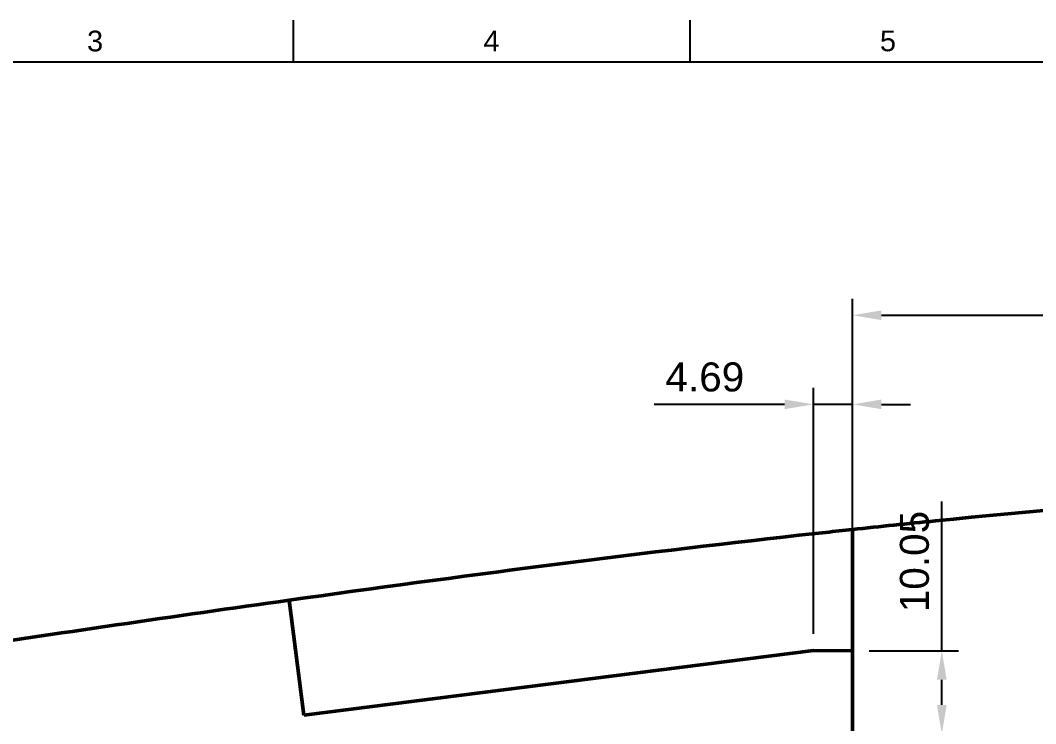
# Model space of a CAD drawing. Header units: millimetres. Extents: x 0 to 594, y 0 to 420.
# Drawn here: x 125.6 to 248.1, y 330.1 to 415 of the extents above; entities that cross this region are included whole.
import ezdxf
from ezdxf.enums import TextEntityAlignment as Align

# ---------------------------------------------------------------- set-up
doc = ezdxf.new("R2010")
doc.units = ezdxf.units.MM
doc.header["$LTSCALE"] = 0.75
for name, color, linetype, lineweight in [('Border', 7, 'Continuous', 25), ('Dimensions', 7, 'Continuous', 25), ('Sichtbar', 7, 'Continuous', 50)]:
    doc.layers.add(name, color=color, linetype=linetype, lineweight=lineweight)
doc.styles.add('FusionTitle', font='arial.ttf')
doc.styles.get("Standard").update_dxf_attribs({"font": 'arial.ttf'})
doc.dimstyles.new('ISO-25', dxfattribs={"dimtxt": 3.5, "dimasz": 3.5, "dimexe": 2, "dimexo": 2, "dimgap": 1.5, "dimtad": 1, "dimzin": 12, "dimdsep": 46, "dimtxsty": 'Standard', "dimcen": 0, "dimclrd": 256, "dimclre": 256, "dimclrt": 256, "dimazin": 3, "dimtp": 0.1, "dimtm": 0.1, "dimtfac": 0.714, "dimtmove": 0, "dimatfit": 3, "dimfxl": 1, "dimtzin": 12, "dimarcsym": 0})

# ---------------------------------------------------------------- blocks, each defined once
blk = doc.blocks.new('ISO_A2_SHEET')
at = {"layer": 'Border'}
for p, q in [((158.5001, 415), (158.5001, 410)), ((206.3334, 415), (206.3334, 410)), ((20, 410), (584, 410))]:
    blk.add_line(p, q, dxfattribs=at)
at = {"layer": 'Border', "style": 'FusionTitle'}
for s, p in [('3', (134.58345, 412.5)), ('4', (182.41675, 412.5)), ('5', (230.25005, 412.5))]:
    blk.add_text(s, height=2.5, dxfattribs=at).set_placement(p, align=Align.MIDDLE)
blk = doc.blocks.new('*D38')
at = {"layer": 'Defpoints', "color": 0, "transparency": 16777216}
for p in [(306.004076, 379.401641), (306.004076, 359.602652), (225.963476, 353.546817)]:
    blk.add_point(p, dxfattribs=at)
at = {"layer": 'Dimensions', "lineweight": -2, "transparency": 16777216}
for p, q in [((225.963476, 355.546817), (225.963476, 381.401641)), ((306.004076, 361.602652), (306.004076, 381.401641)), ((229.463476, 379.401641), (302.504076, 379.401641))]:
    blk.add_line(p, q, dxfattribs=at)
at = {"layer": 'Dimensions', "transparency": 16777216}
for points in [[(229.463476, 379.984975), (229.463476, 378.818308), (225.963476, 379.401641)], [(302.504076, 379.984975), (302.504076, 378.818308), (306.004076, 379.401641)]]:
    blk.add_solid(points, dxfattribs=at)
at = {"layer": 'Dimensions', "transparency": 16777216, "insert": (265.983776, 382.688647), "char_height": 3.5, "attachment_point": 5}
blk.add_mtext('80.04', dxfattribs=at)
blk = doc.blocks.new('*D42')
at = {"layer": 'Defpoints', "color": 0, "transparency": 16777216}
for p in [(221.273376, 368.646653), (221.273376, 338.948168), (225.963476, 338.919242)]:
    blk.add_point(p, dxfattribs=at)
at = {"layer": 'Dimensions', "lineweight": -2, "transparency": 16777216}
for p, q in [((221.273376, 340.948168), (221.273376, 370.646653)), ((225.963476, 340.919242), (225.963476, 370.646653)), ((217.773376, 368.646653), (202.033949, 368.646653)), ((225.963476, 368.646653), (221.273376, 368.646653)), ((229.463476, 368.646653), (232.963476, 368.646653))]:
    blk.add_line(p, q, dxfattribs=at)
at = {"layer": 'Dimensions', "transparency": 16777216}
for points in [[(217.773376, 369.229986), (217.773376, 368.06332), (221.273376, 368.646653)], [(229.463476, 369.229986), (229.463476, 368.06332), (225.963476, 368.646653)]]:
    blk.add_solid(points, dxfattribs=at)
at = {"layer": 'Dimensions', "transparency": 16777216, "insert": (208.153662, 371.933659), "char_height": 3.5, "attachment_point": 5}
blk.add_mtext('4.69', dxfattribs=at)
blk = doc.blocks.new('*D43')
at = {"layer": 'Defpoints', "color": 0, "transparency": 16777216}
for p in [(225.963476, 338.919242), (225.963476, 328.865968), (236.744432, 328.865968)]:
    blk.add_point(p, dxfattribs=at)
at = {"layer": 'Dimensions', "lineweight": -2, "transparency": 16777216}
for p, q in [((236.744432, 338.919242), (236.744432, 356.926746)), ((227.963476, 338.919242), (238.744432, 338.919242)), ((236.744432, 332.365968), (236.744432, 335.419242)), ((227.963476, 328.865968), (238.744432, 328.865968))]:
    blk.add_line(p, q, dxfattribs=at)
at = {"layer": 'Dimensions', "transparency": 16777216}
for points in [[(236.161098, 335.419242), (237.327765, 335.419242), (236.744432, 338.919242)], [(236.161098, 332.365968), (237.327765, 332.365968), (236.744432, 328.865968)]]:
    blk.add_solid(points, dxfattribs=at)
at = {"layer": 'Dimensions', "transparency": 16777216, "insert": (233.457426, 349.672994), "char_height": 3.5, "attachment_point": 5, "rotation": 90}
blk.add_mtext('10.05', dxfattribs=at)

msp = doc.modelspace()

# ---------------------------------------------------------------- linework, layer by layer
at = {"layer": 'Sichtbar'}
for p, q in [((225.963, 338.919, 14.013), (225.963, 353.547, 14.013)), ((159.77, 331.115, 24.013), (158, 345.015, 24.013)), ((221.273, 338.948, 24.013), (159.77, 331.115, 24.013)), ((221.273, 338.948, 24.013), (225.963, 338.919, 24.013)), ((225.963, 328.866, 24.013), (225.963, 338.919, 24.013))]:
    msp.add_line(p, q, dxfattribs=at)
for points in [[(306.004, 359.603, 4.013), (282.651, 358.699, 4.013), (259.216, 356.917, 4.013), (235.963, 354.584, 4.013)], [(225.963, 353.547, 4.013), (229.296, 353.904, 4.013), (232.629, 354.25, 4.013), (235.963, 354.584, 4.013)], [(219.504, 352.842, 14.013), (198.971, 350.559, 14.013), (178.496, 347.891, 14.013), (158, 345.015, 14.013)], [(225.963, 353.547, 14.013), (223.81, 353.316, 14.013), (221.656, 353.081, 14.013), (219.504, 352.842, 14.013)], [(158, 345.015, 24.013), (144.201, 343.079, 24.013), (130.206, 341.022, 24.013), (115.788, 338.869, 24.013)]]:
    msp.add_open_spline(points, degree=3, dxfattribs=at)

# ---------------------------------------------------------------- block references
at = {"layer": 'Border'}
msp.add_blockref('ISO_A2_SHEET', (0, 0), dxfattribs=at)

# ---------------------------------------------------------------- dimensions: what is measured, and where the dimension line sits
at = {"layer": 'Dimensions'}
for base, p1, p2, picture, middle in [((306.004, 379.402), (225.963, 353.547), (306.004, 359.603), '*D38', (265.984, 382.689)), ((221.273, 368.647), (225.963, 338.919), (221.273, 338.948), '*D42', (208.154, 371.934))]:
    dim = msp.add_linear_dim(base=base, p1=p1, p2=p2, dimstyle='ISO-25', override={"dimlfac": 1, "dimclrd": 256, "dimclre": 256}, dxfattribs=at)
    dim.commit()
    dim.dimension.update_dxf_attribs({"geometry": picture, "text_midpoint": middle})
dim = msp.add_linear_dim(base=(236.744, 328.866), p1=(225.963, 338.919), p2=(225.963, 328.866), angle=270, dimstyle='ISO-25', override={"dimlfac": 1}, dxfattribs=at)
dim.commit()
dim.dimension.update_dxf_attribs({"geometry": '*D43', "text_midpoint": (236.744, 349.673), "dimtype": 161})

doc.saveas('drawing.dxf')
